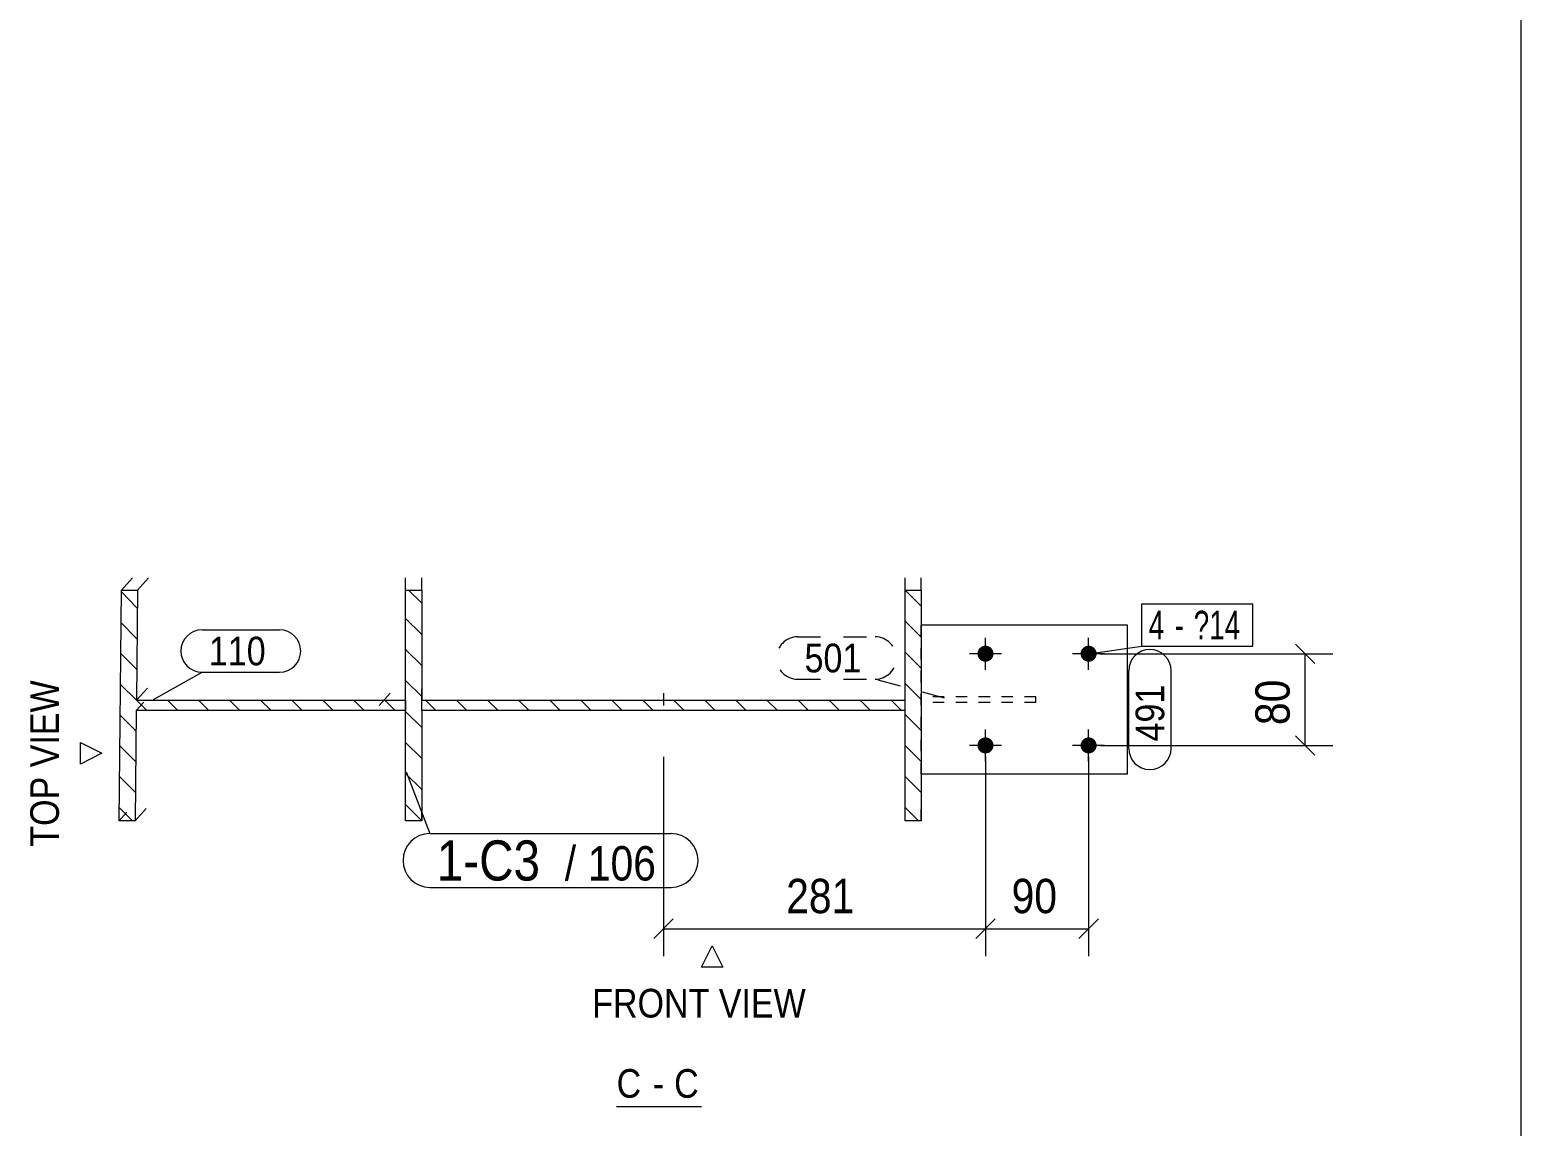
# Model space of a CAD drawing. Header units: millimetres. Extents: x 2 to 579, y 1 to 825.
# Drawn here: x 448.9 to 579, y 556.3 to 652 of the extents above; entities that cross this region are included whole.
import ezdxf

# ---------------------------------------------------------------- set-up
doc = ezdxf.new("R2010")
doc.units = ezdxf.units.MM
for name, pattern in [('XKITLINE00', [0]), ('XKITLINE01', [4, 1, -1, 1, -1]), ('XKITLINE02', [4, 2, -2]), ('XKITLINE03', [6, 3, -1, 1, -1])]:
    doc.linetypes.add(name, pattern=pattern)
for name, color, linetype, lineweight in [('Bolt', 3, 'Continuous', 0), ('BoltMark', 7, 'Continuous', 0), ('Dimensions', 7, 'Continuous', 0), ('DrawingSheet', 5, 'Continuous', 0), ('OtherObjectType', 7, 'Continuous', 0), ('Part', 2, 'Continuous', 0), ('PartMark', 7, 'Continuous', 0)]:
    doc.layers.add(name, color=color, linetype=linetype, lineweight=lineweight)
doc.styles.add('ARIAL', font='ARIAL.TTF')
doc.styles.add('ARIAL_NARROW', font='ARIALN.TTF')

# ---------------------------------------------------------------- blocks, each defined once
blk = doc.blocks.new('*A7')
at = {"layer": 'Part', "color": 7, "linetype": 'XKITLINE00', "lineweight": 0}
for p, q in [((483.05, 601.93), (481.91, 603.07)), ((526.65, 601.67), (525.25, 603.07)), ((525.25, 603.07), (525.25, 603.07)), ((483.05, 599.22), (481.65, 600.62)), ((526.65, 598.97), (525.25, 600.37)), ((483.05, 596.51), (481.65, 597.91)), ((526.65, 596.26), (525.25, 597.66)), ((483.05, 593.8), (481.65, 595.2)), ((526.65, 593.55), (525.25, 594.95)), ((483.05, 591.09), (481.65, 592.49)), ((484.29, 592.57), (483.38, 593.47)), ((487, 592.57), (486.09, 593.47)), ((489.71, 592.57), (488.8, 593.47)), ((492.42, 592.57), (491.51, 593.47)), ((495.13, 592.57), (494.22, 593.47)), ((497.83, 592.57), (496.93, 593.47)), ((500.54, 592.57), (499.64, 593.47)), ((503.25, 592.57), (502.35, 593.47)), ((505.96, 592.57), (505.06, 593.47)), ((508.67, 592.57), (507.77, 593.47)), ((511.38, 592.57), (510.47, 593.47)), ((514.09, 592.57), (513.18, 593.47)), ((516.8, 592.57), (515.89, 593.47)), ((519.51, 592.57), (518.6, 593.47)), ((522.22, 592.57), (521.31, 593.47)), ((524.92, 592.57), (524.02, 593.47)), ((526.65, 590.84), (525.25, 592.24)), ((483.05, 588.39), (481.65, 589.79)), ((526.65, 588.13), (525.25, 589.53)), ((483.05, 585.68), (481.65, 587.08)), ((526.65, 585.42), (525.25, 586.82)), ((483.05, 582.97), (481.65, 584.37)), ((526.4, 582.96), (525.25, 584.11))]:
    blk.add_line(p, q, dxfattribs=at)
blk = doc.blocks.new('*A8')
at = {"layer": 'Part', "color": 7, "linetype": 'XKITLINE00', "lineweight": 0}
for p, q in [((458.23, 601.52), (456.84, 602.92)), ((458.2, 598.84), (456.81, 600.23)), ((458.18, 596.16), (456.78, 597.55)), ((458.15, 593.47), (456.76, 594.86)), ((456.79, 592.12), (456.73, 592.18)), ((459.06, 592.57), (458.15, 593.47)), ((461.77, 592.57), (460.86, 593.47)), ((464.48, 592.57), (463.57, 593.47)), ((467.19, 592.57), (466.28, 593.47)), ((469.9, 592.57), (468.99, 593.47)), ((472.61, 592.57), (471.71, 593.47)), ((475.32, 592.57), (474.42, 593.47)), ((478.03, 592.57), (477.13, 593.47)), ((480.74, 592.57), (479.84, 593.47)), ((458.12, 590.79), (456.79, 592.12)), ((458.1, 588.1), (456.7, 589.5)), ((458.07, 585.42), (456.68, 586.81)), ((457.81, 582.96), (456.65, 584.13))]:
    blk.add_line(p, q, dxfattribs=at)
blk = doc.blocks.new('*A88')
at = {"layer": 'Bolt'}
for points in [[(532.22, 596.84), (532.18, 596.84), (532.15, 596.84), (532.12, 596.85), (532.08, 596.86), (532.05, 596.86), (532.02, 596.88), (531.98, 596.89), (531.95, 596.9), (531.92, 596.92), (531.89, 596.93), (531.86, 596.95), (531.84, 596.97), (531.81, 596.99), (531.78, 597.02), (531.76, 597.04), (531.73, 597.06), (531.71, 597.09), (531.69, 597.12), (531.67, 597.15), (531.65, 597.17), (531.63, 597.2), (531.62, 597.24), (531.61, 597.27), (531.59, 597.3), (531.58, 597.33), (531.57, 597.36), (531.57, 597.4), (531.56, 597.43), (531.56, 597.47), (531.55, 597.5), (531.55, 597.53), (531.55, 597.57), (531.56, 597.6), (531.56, 597.64), (531.57, 597.67), (531.57, 597.7), (531.58, 597.74), (531.59, 597.77), (531.61, 597.8), (531.62, 597.83), (531.63, 597.86), (531.65, 597.89), (531.67, 597.92), (531.69, 597.95), (531.71, 597.98), (531.73, 598), (531.76, 598.03), (531.78, 598.05), (531.81, 598.08), (531.84, 598.1), (531.86, 598.12), (531.89, 598.13), (531.92, 598.15), (531.95, 598.17), (531.98, 598.18), (532.02, 598.19), (532.05, 598.2), (532.08, 598.21), (532.12, 598.22), (532.15, 598.23), (532.18, 598.23), (532.22, 598.23), (532.25, 598.23), (532.29, 598.23), (532.32, 598.23), (532.35, 598.23), (532.39, 598.22), (532.42, 598.21), (532.46, 598.2), (532.49, 598.19), (532.52, 598.18), (532.55, 598.17), (532.58, 598.15), (532.61, 598.13), (532.64, 598.12), (532.67, 598.1), (532.7, 598.08), (532.72, 598.05), (532.75, 598.03), (532.77, 598), (532.79, 597.98), (532.81, 597.95), (532.83, 597.92), (532.85, 597.89), (532.87, 597.86), (532.89, 597.83), (532.9, 597.8), (532.91, 597.77), (532.92, 597.74), (532.93, 597.7), (532.94, 597.67), (532.94, 597.64), (532.95, 597.6), (532.95, 597.57), (532.95, 597.53), (532.95, 597.5), (532.95, 597.47), (532.94, 597.43), (532.94, 597.4), (532.93, 597.36), (532.92, 597.33), (532.91, 597.3), (532.9, 597.27), (532.89, 597.24), (532.87, 597.2), (532.85, 597.17), (532.83, 597.15), (532.81, 597.12), (532.79, 597.09), (532.77, 597.06), (532.75, 597.04), (532.72, 597.02), (532.7, 596.99), (532.67, 596.97), (532.64, 596.95), (532.61, 596.93), (532.58, 596.92), (532.55, 596.9), (532.52, 596.89), (532.49, 596.88), (532.46, 596.86), (532.42, 596.86), (532.39, 596.85), (532.35, 596.84), (532.32, 596.84), (532.29, 596.84), (532.25, 596.83)], [(541.22, 596.84), (541.18, 596.84), (541.15, 596.84), (541.12, 596.85), (541.08, 596.86), (541.05, 596.86), (541.02, 596.88), (540.98, 596.89), (540.95, 596.9), (540.92, 596.92), (540.89, 596.93), (540.86, 596.95), (540.84, 596.97), (540.81, 596.99), (540.78, 597.02), (540.76, 597.04), (540.73, 597.06), (540.71, 597.09), (540.69, 597.12), (540.67, 597.15), (540.65, 597.17), (540.63, 597.2), (540.62, 597.24), (540.61, 597.27), (540.59, 597.3), (540.58, 597.33), (540.57, 597.36), (540.57, 597.4), (540.56, 597.43), (540.56, 597.47), (540.55, 597.5), (540.55, 597.53), (540.55, 597.57), (540.56, 597.6), (540.56, 597.64), (540.57, 597.67), (540.57, 597.7), (540.58, 597.74), (540.59, 597.77), (540.61, 597.8), (540.62, 597.83), (540.63, 597.86), (540.65, 597.89), (540.67, 597.92), (540.69, 597.95), (540.71, 597.98), (540.73, 598), (540.76, 598.03), (540.78, 598.05), (540.81, 598.08), (540.84, 598.1), (540.86, 598.12), (540.89, 598.13), (540.92, 598.15), (540.95, 598.17), (540.98, 598.18), (541.02, 598.19), (541.05, 598.2), (541.08, 598.21), (541.12, 598.22), (541.15, 598.23), (541.18, 598.23), (541.22, 598.23), (541.25, 598.23), (541.29, 598.23), (541.32, 598.23), (541.35, 598.23), (541.39, 598.22), (541.42, 598.21), (541.46, 598.2), (541.49, 598.19), (541.52, 598.18), (541.55, 598.17), (541.58, 598.15), (541.61, 598.13), (541.64, 598.12), (541.67, 598.1), (541.7, 598.08), (541.72, 598.05), (541.75, 598.03), (541.77, 598), (541.79, 597.98), (541.81, 597.95), (541.83, 597.92), (541.85, 597.89), (541.87, 597.86), (541.89, 597.83), (541.9, 597.8), (541.91, 597.77), (541.92, 597.74), (541.93, 597.7), (541.94, 597.67), (541.94, 597.64), (541.95, 597.6), (541.95, 597.57), (541.95, 597.53), (541.95, 597.5), (541.95, 597.47), (541.94, 597.43), (541.94, 597.4), (541.93, 597.36), (541.92, 597.33), (541.91, 597.3), (541.9, 597.27), (541.89, 597.24), (541.87, 597.2), (541.85, 597.17), (541.83, 597.15), (541.81, 597.12), (541.79, 597.09), (541.77, 597.06), (541.75, 597.04), (541.72, 597.02), (541.7, 596.99), (541.67, 596.97), (541.64, 596.95), (541.61, 596.93), (541.58, 596.92), (541.55, 596.9), (541.52, 596.89), (541.49, 596.88), (541.46, 596.86), (541.42, 596.86), (541.39, 596.85), (541.35, 596.84), (541.32, 596.84), (541.29, 596.84), (541.25, 596.83)], [(532.22, 588.84), (532.18, 588.84), (532.15, 588.84), (532.12, 588.85), (532.08, 588.86), (532.05, 588.86), (532.02, 588.88), (531.98, 588.89), (531.95, 588.9), (531.92, 588.92), (531.89, 588.93), (531.86, 588.95), (531.84, 588.97), (531.81, 588.99), (531.78, 589.02), (531.76, 589.04), (531.73, 589.06), (531.71, 589.09), (531.69, 589.12), (531.67, 589.15), (531.65, 589.17), (531.63, 589.2), (531.62, 589.24), (531.61, 589.27), (531.59, 589.3), (531.58, 589.33), (531.57, 589.36), (531.57, 589.4), (531.56, 589.43), (531.56, 589.47), (531.55, 589.5), (531.55, 589.53), (531.55, 589.57), (531.56, 589.6), (531.56, 589.64), (531.57, 589.67), (531.57, 589.7), (531.58, 589.74), (531.59, 589.77), (531.61, 589.8), (531.62, 589.83), (531.63, 589.86), (531.65, 589.89), (531.67, 589.92), (531.69, 589.95), (531.71, 589.98), (531.73, 590), (531.76, 590.03), (531.78, 590.05), (531.81, 590.08), (531.84, 590.1), (531.86, 590.12), (531.89, 590.13), (531.92, 590.15), (531.95, 590.17), (531.98, 590.18), (532.02, 590.19), (532.05, 590.2), (532.08, 590.21), (532.12, 590.22), (532.15, 590.23), (532.18, 590.23), (532.22, 590.23), (532.25, 590.23), (532.29, 590.23), (532.32, 590.23), (532.35, 590.23), (532.39, 590.22), (532.42, 590.21), (532.46, 590.2), (532.49, 590.19), (532.52, 590.18), (532.55, 590.17), (532.58, 590.15), (532.61, 590.13), (532.64, 590.12), (532.67, 590.1), (532.7, 590.08), (532.72, 590.05), (532.75, 590.03), (532.77, 590), (532.79, 589.98), (532.81, 589.95), (532.83, 589.92), (532.85, 589.89), (532.87, 589.86), (532.89, 589.83), (532.9, 589.8), (532.91, 589.77), (532.92, 589.74), (532.93, 589.7), (532.94, 589.67), (532.94, 589.64), (532.95, 589.6), (532.95, 589.57), (532.95, 589.53), (532.95, 589.5), (532.95, 589.47), (532.94, 589.43), (532.94, 589.4), (532.93, 589.36), (532.92, 589.33), (532.91, 589.3), (532.9, 589.27), (532.89, 589.24), (532.87, 589.2), (532.85, 589.17), (532.83, 589.15), (532.81, 589.12), (532.79, 589.09), (532.77, 589.06), (532.75, 589.04), (532.72, 589.02), (532.7, 588.99), (532.67, 588.97), (532.64, 588.95), (532.61, 588.93), (532.58, 588.92), (532.55, 588.9), (532.52, 588.89), (532.49, 588.88), (532.46, 588.86), (532.42, 588.86), (532.39, 588.85), (532.35, 588.84), (532.32, 588.84), (532.29, 588.84), (532.25, 588.83)], [(541.22, 588.84), (541.18, 588.84), (541.15, 588.84), (541.12, 588.85), (541.08, 588.86), (541.05, 588.86), (541.02, 588.88), (540.98, 588.89), (540.95, 588.9), (540.92, 588.92), (540.89, 588.93), (540.86, 588.95), (540.84, 588.97), (540.81, 588.99), (540.78, 589.02), (540.76, 589.04), (540.73, 589.06), (540.71, 589.09), (540.69, 589.12), (540.67, 589.15), (540.65, 589.17), (540.63, 589.2), (540.62, 589.24), (540.61, 589.27), (540.59, 589.3), (540.58, 589.33), (540.57, 589.36), (540.57, 589.4), (540.56, 589.43), (540.56, 589.47), (540.55, 589.5), (540.55, 589.53), (540.55, 589.57), (540.56, 589.6), (540.56, 589.64), (540.57, 589.67), (540.57, 589.7), (540.58, 589.74), (540.59, 589.77), (540.61, 589.8), (540.62, 589.83), (540.63, 589.86), (540.65, 589.89), (540.67, 589.92), (540.69, 589.95), (540.71, 589.98), (540.73, 590), (540.76, 590.03), (540.78, 590.05), (540.81, 590.08), (540.84, 590.1), (540.86, 590.12), (540.89, 590.13), (540.92, 590.15), (540.95, 590.17), (540.98, 590.18), (541.02, 590.19), (541.05, 590.2), (541.08, 590.21), (541.12, 590.22), (541.15, 590.23), (541.18, 590.23), (541.22, 590.23), (541.25, 590.23), (541.29, 590.23), (541.32, 590.23), (541.35, 590.23), (541.39, 590.22), (541.42, 590.21), (541.46, 590.2), (541.49, 590.19), (541.52, 590.18), (541.55, 590.17), (541.58, 590.15), (541.61, 590.13), (541.64, 590.12), (541.67, 590.1), (541.7, 590.08), (541.72, 590.05), (541.75, 590.03), (541.77, 590), (541.79, 589.98), (541.81, 589.95), (541.83, 589.92), (541.85, 589.89), (541.87, 589.86), (541.89, 589.83), (541.9, 589.8), (541.91, 589.77), (541.92, 589.74), (541.93, 589.7), (541.94, 589.67), (541.94, 589.64), (541.95, 589.6), (541.95, 589.57), (541.95, 589.53), (541.95, 589.5), (541.95, 589.47), (541.94, 589.43), (541.94, 589.4), (541.93, 589.36), (541.92, 589.33), (541.91, 589.3), (541.9, 589.27), (541.89, 589.24), (541.87, 589.2), (541.85, 589.17), (541.83, 589.15), (541.81, 589.12), (541.79, 589.09), (541.77, 589.06), (541.75, 589.04), (541.72, 589.02), (541.7, 588.99), (541.67, 588.97), (541.64, 588.95), (541.61, 588.93), (541.58, 588.92), (541.55, 588.9), (541.52, 588.89), (541.49, 588.88), (541.46, 588.86), (541.42, 588.86), (541.39, 588.85), (541.35, 588.84), (541.32, 588.84), (541.29, 588.84), (541.25, 588.83)]]:
    blk.add_hatch(color=3, dxfattribs=at).paths.add_polyline_path(points, flags=17)
at = {"layer": 'Bolt', "color": 3, "linetype": 'XKITLINE00', "lineweight": 0}
for p, q in [((532.25, 596.13), (532.25, 598.93)), ((541.25, 596.13), (541.25, 598.93)), ((533.65, 597.53), (530.85, 597.53)), ((542.65, 597.53), (539.85, 597.53)), ((532.25, 588.13), (532.25, 590.93)), ((541.25, 588.13), (541.25, 590.93)), ((533.65, 589.53), (530.85, 589.53)), ((542.65, 589.53), (539.85, 589.53))]:
    blk.add_line(p, q, dxfattribs=at)
blk = doc.blocks.new('*A89')
at = {"layer": 'Part', "color": 2, "linetype": 'XKITLINE00', "lineweight": 0}
for p, q in [((481.65, 603.07), (481.65, 604.14)), ((483.05, 603.07), (483.05, 604.14)), ((525.25, 603.07), (525.25, 604.14)), ((526.65, 603.07), (526.65, 604.14)), ((481.65, 582.96), (481.65, 603.07)), ((481.65, 603.07), (483.05, 603.07)), ((483.05, 603.07), (483.05, 593.47)), ((525.25, 603.07), (526.65, 603.07)), ((525.25, 593.47), (525.25, 603.07)), ((526.65, 603.07), (526.65, 582.96)), ((483.05, 593.47), (525.25, 593.47)), ((525.25, 592.57), (483.05, 592.57)), ((483.05, 592.57), (483.05, 582.96)), ((525.25, 582.96), (525.25, 592.57)), ((483.05, 582.96), (481.65, 582.96)), ((526.65, 582.96), (525.25, 582.96))]:
    blk.add_line(p, q, dxfattribs=at)
at = {"layer": 'Part', "color": 7, "linetype": 'XKITLINE01', "lineweight": 0}
for p, q in [((483.05, 593.47), (483.05, 594.54)), ((483.05, 592.57), (483.05, 593.64)), ((525.25, 593.47), (525.25, 594.54)), ((525.25, 592.57), (525.25, 593.64)), ((481.65, 582.96), (481.65, 584.03)), ((483.05, 582.96), (483.05, 584.03)), ((525.25, 582.96), (525.25, 584.03)), ((526.65, 582.96), (526.65, 584.03))]:
    blk.add_line(p, q, dxfattribs=at)
at = {"layer": 'Part', "color": 7, "linetype": 'XKITLINE03', "lineweight": 0}
blk.add_line((504.15, 594.09), (504.15, 593.02), dxfattribs=at)
blk = doc.blocks.new('*A90')
at = {"layer": 'Part', "color": 2, "linetype": 'XKITLINE00', "lineweight": 0}
for p, q in [((456.84, 603.07), (457.81, 604.14)), ((458.25, 603.07), (459.21, 604.14)), ((456.64, 582.96), (456.84, 603.07)), ((456.84, 603.07), (458.25, 603.07)), ((458.25, 603.07), (458.15, 593.47)), ((458.15, 593.47), (459.12, 594.54)), ((458.14, 592.57), (458.05, 582.96)), ((481.65, 592.57), (458.14, 592.57)), ((458.15, 593.47), (481.65, 593.47)), ((481.65, 593.47), (481.65, 592.57)), ((458.05, 582.96), (459.01, 584.03)), ((458.05, 582.96), (456.64, 582.96))]:
    blk.add_line(p, q, dxfattribs=at)
at = {"layer": 'Part', "color": 7, "linetype": 'XKITLINE01', "lineweight": 0}
for p, q in [((458.14, 592.57), (459.11, 593.64)), ((481.65, 593.47), (481.65, 594.54)), ((481.65, 592.57), (481.65, 593.64)), ((456.64, 582.96), (457.61, 584.03))]:
    blk.add_line(p, q, dxfattribs=at)
at = {"layer": 'Part', "color": 7, "linetype": 'XKITLINE03', "lineweight": 0}
blk.add_line((479.34, 593.02), (480.31, 594.09), dxfattribs=at)
blk = doc.blocks.new('*A91')
at = {"layer": 'Part', "color": 2, "linetype": 'XKITLINE00', "lineweight": 0}
for p, q in [((544.65, 600.03), (526.65, 600.03)), ((544.65, 587.03), (544.65, 600.03)), ((544.65, 587.03), (526.65, 587.03))]:
    blk.add_line(p, q, dxfattribs=at)
at = {"layer": 'Part', "color": 7, "linetype": 'XKITLINE01', "lineweight": 0}
blk.add_line((526.65, 587.03), (526.65, 600.03), dxfattribs=at)
blk = doc.blocks.new('*A92')
at = {"layer": 'Part', "color": 7, "linetype": 'XKITLINE01', "lineweight": 0}
for p, q in [((536.65, 593.78), (526.65, 593.78)), ((526.65, 593.28), (526.65, 593.78)), ((536.65, 593.28), (536.65, 593.78)), ((536.65, 593.28), (526.65, 593.28))]:
    blk.add_line(p, q, dxfattribs=at)
blk = doc.blocks.new('*A103')
at = {"layer": 'DrawingSheet', "color": 5, "linetype": 'XKITLINE00', "lineweight": 0}
blk.add_line((579, 5), (579, 825), dxfattribs=at)
blk = doc.blocks.new('*A241')
at = {"layer": 'Dimensions', "color": 7, "linetype": 'XKITLINE00', "lineweight": 0}
for p, q in [((542.25, 597.53), (562.55, 597.53)), ((559.3, 598.38), (561, 596.69)), ((560.15, 589.53), (560.15, 597.53)), ((559.3, 590.38), (561, 588.69)), ((542.25, 589.53), (562.55, 589.53))]:
    blk.add_line(p, q, dxfattribs=at)
at = {"layer": 'Dimensions', "color": 3}
for p in [(560.15, 597.53), (560.15, 589.53)]:
    blk.add_point(p, dxfattribs=at)
at = {"layer": 'Dimensions', "color": 3, "style": 'ARIAL', "width": 0.85}
blk.add_text('80', height=3, rotation=90.0002, dxfattribs=at).set_placement((558.8, 591.31))
blk = doc.blocks.new('*A242')
at = {"layer": 'Dimensions', "color": 7, "linetype": 'XKITLINE00', "lineweight": 0}
for p, q in [((504.15, 588.53), (504.15, 571.15)), ((532.25, 588.53), (532.25, 571.15)), ((505, 574.4), (503.3, 572.7)), ((533.1, 574.4), (531.4, 572.7)), ((504.15, 573.55), (532.25, 573.55))]:
    blk.add_line(p, q, dxfattribs=at)
at = {"layer": 'Dimensions', "color": 3}
for p in [(504.15, 573.55), (532.25, 573.55)]:
    blk.add_point(p, dxfattribs=at)
at = {"layer": 'Dimensions', "color": 3, "style": 'ARIAL', "width": 0.85}
blk.add_text('281', height=3, dxfattribs=at).set_placement((514.86, 574.9))
blk = doc.blocks.new('*A243')
at = {"layer": 'Dimensions', "color": 7, "linetype": 'XKITLINE00', "lineweight": 0}
for p, q in [((532.25, 588.53), (532.25, 571.15)), ((541.25, 588.53), (541.25, 571.15)), ((533.1, 574.4), (531.4, 572.7)), ((542.1, 574.4), (540.4, 572.7)), ((532.25, 573.55), (541.25, 573.55))]:
    blk.add_line(p, q, dxfattribs=at)
at = {"layer": 'Dimensions', "color": 3}
for p in [(532.25, 573.55), (541.25, 573.55)]:
    blk.add_point(p, dxfattribs=at)
at = {"layer": 'Dimensions', "color": 3, "style": 'ARIAL', "width": 0.85}
blk.add_text('90', height=3, dxfattribs=at).set_placement((534.53, 574.9))
blk = doc.blocks.new('*A244')
at = {"layer": 'BoltMark', "color": 7, "linetype": 'XKITLINE00', "lineweight": 0}
for p, q in [((545.89, 601.88), (555.57, 601.88)), ((545.89, 598.18), (545.89, 601.88)), ((555.57, 598.18), (555.57, 601.88)), ((541.25, 597.53), (545.89, 598.18)), ((545.89, 598.18), (555.57, 598.18))]:
    blk.add_line(p, q, dxfattribs=at)
at = {"layer": 'BoltMark', "color": 3, "style": 'ARIAL_NARROW', "width": 0.85}
for s, p in [('4', (546.49, 598.78)), ('?14', (550.42, 598.78)), ('-', (548.76, 598.78))]:
    blk.add_text(s, height=2.5, dxfattribs=at).set_placement(p)
blk = doc.blocks.new('*A245')
at = {"layer": 'PartMark', "color": 7, "linetype": 'XKITLINE02', "lineweight": 0}
for p, q in [((515.86, 599.01), (522.62, 599.01)), ((515.86, 595.31), (522.62, 595.31)), ((528.68, 593.66), (522.62, 595.31))]:
    blk.add_line(p, q, dxfattribs=at)
for centre, start, end in [((515.86, 597.16), 90, 270), ((522.62, 597.16), 270, 90)]:
    blk.add_arc(centre, 1.85, start, end, dxfattribs=at)
at = {"layer": 'PartMark', "color": 3, "style": 'ARIAL', "width": 0.85}
blk.add_text('501', height=2.5, dxfattribs=at).set_placement((516.46, 595.91))
blk = doc.blocks.new('*A246')
at = {"layer": 'PartMark', "color": 7, "linetype": 'XKITLINE00', "lineweight": 0}
for p, q in [((544.75, 589.28), (544.75, 596.05)), ((548.45, 589.28), (548.45, 596.05))]:
    blk.add_line(p, q, dxfattribs=at)
for centre, start, end in [((546.6, 596.05), 360, 180), ((546.6, 589.28), 180, 360)]:
    blk.add_arc(centre, 1.85, start, end, dxfattribs=at)
at = {"layer": 'PartMark', "color": 3, "style": 'ARIAL', "width": 0.85}
blk.add_text('491', height=2.5, rotation=90.0002, dxfattribs=at).set_placement((547.85, 589.88))
blk = doc.blocks.new('*A247')
at = {"layer": 'PartMark', "color": 7, "linetype": 'XKITLINE00', "lineweight": 0}
for p, q in [((463.88, 599.62), (470.64, 599.62)), ((459.64, 593.53), (463.88, 595.92)), ((463.88, 595.92), (470.64, 595.92))]:
    blk.add_line(p, q, dxfattribs=at)
for centre, start, end in [((463.88, 597.77), 90, 270), ((470.64, 597.77), 270, 90)]:
    blk.add_arc(centre, 1.85, start, end, dxfattribs=at)
at = {"layer": 'PartMark', "color": 3, "style": 'ARIAL', "width": 0.85}
blk.add_text('110', height=2.5, dxfattribs=at).set_placement((464.48, 596.52))
blk = doc.blocks.new('*A248')
at = {"layer": 'PartMark', "color": 7, "linetype": 'XKITLINE00', "lineweight": 0}
for p, q in [((481.7, 587.23), (483.77, 581.85)), ((483.77, 581.85), (504.82, 581.85)), ((483.77, 577.15), (504.82, 577.15))]:
    blk.add_line(p, q, dxfattribs=at)
for centre, start, end in [((483.77, 579.5), 90, 270), ((504.82, 579.5), 270, 90)]:
    blk.add_arc(centre, 2.35, start, end, dxfattribs=at)
at = {"layer": 'PartMark', "color": 1, "style": 'ARIAL', "width": 0.85}
blk.add_text('1-C3', height=3.5, dxfattribs=at).set_placement((484.37, 577.75))
at = {"layer": 'PartMark', "color": 3, "style": 'ARIAL', "width": 0.85}
for s, p in [('/', (495.54, 577.75)), ('106', (497.55, 577.75))]:
    blk.add_text(s, height=3, dxfattribs=at).set_placement(p)
blk = doc.blocks.new('*A249')
at = {"layer": 'OtherObjectType', "color": 7, "linetype": 'XKITLINE00', "lineweight": 0}
for p, q in [((453.26, 587.91), (453.26, 589.79)), ((453.26, 589.79), (455.14, 588.85)), ((455.14, 588.85), (453.26, 587.91)), ((455.14, 588.85), (455.14, 588.85)), ((507.46, 570.18), (508.4, 572.05)), ((508.4, 572.05), (509.33, 570.18)), ((508.4, 572.05), (508.4, 572.05)), ((509.33, 570.18), (507.46, 570.18)), ((500.06, 558.05), (507.48, 558.05))]:
    blk.add_line(p, q, dxfattribs=at)
at = {"layer": 'OtherObjectType', "color": 7, "style": 'ARIAL', "width": 0.85}
blk.add_text('TOP VIEW', height=2.5, rotation=90, dxfattribs=at).set_placement((451.39, 580.7))
for s, p in [('FRONT VIEW', (497.93, 565.8)), ('C', (500.06, 558.8)), ('C', (505.08, 558.8)), ('-', (503.22, 558.8))]:
    blk.add_text(s, height=2.5, dxfattribs=at).set_placement(p)

msp = doc.modelspace()

# ---------------------------------------------------------------- block references
at = {"lineweight": 0}
for name in ['*A103', '*A90', '*A89', '*A8', '*A7', '*A244', '*A91', '*A247', '*A245', '*A88', '*A241', '*A246', '*A92', '*A242', '*A243', '*A248']:
    msp.add_blockref(name, (0, 0), dxfattribs=at)
at = {"layer": 'OtherObjectType', "lineweight": 0}
msp.add_blockref('*A249', (0, 0), dxfattribs=at)

doc.saveas('drawing.dxf')
